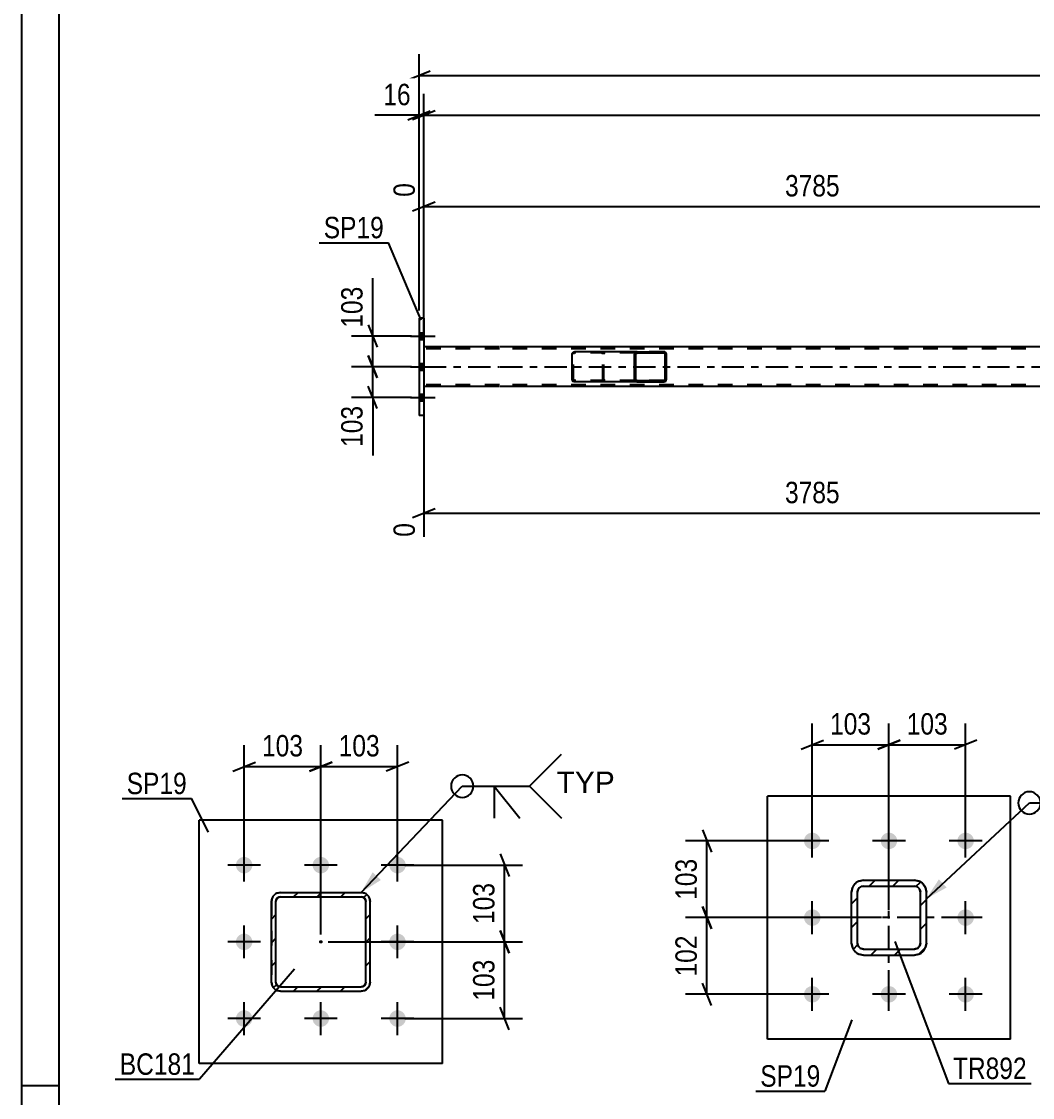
# Model space of a CAD drawing. Header units: millimetres. Extents: x 0 to 841, y 0 to 594.
# Drawn here: x 0 to 135.1, y 147.5 to 291.2 of the extents above; entities that cross this region are included whole.
import ezdxf

# ---------------------------------------------------------------- set-up
doc = ezdxf.new("R2010")
doc.units = ezdxf.units.MM
doc.linetypes.add('DXK_LINE_DOT2', pattern=[3.9198, 1.9599, -1.9599])
doc.linetypes.add('DXK_LINE_DOT3', pattern=[5.9187, 2.979, -0.9799, 0.9799, -0.9799])
doc.styles.add('Arial', font='ARIAL.TTF', dxfattribs={"height": 0.2})
doc.styles.add('Arial Narrow', font='ARIALN.TTF', dxfattribs={"height": 0.2})

# ---------------------------------------------------------------- blocks, each defined once
blk = doc.blocks.new('Unknown-318884981-1133')
at = {"color": 5, "linetype": 'Continuous'}
for p, q in [((0, 594), (0, 0)), ((5, 589), (5, 5)), ((5, 149), (0, 149))]:
    blk.add_line(p, q, dxfattribs=at)
blk = doc.blocks.new('Part-318884981-5666 - 5566')
at = {"color": 2, "linetype": 'Continuous'}
for p, q in [((53.78, 251.61), (53.14, 251.61)), ((53.14, 251.61), (53.14, 238.61)), ((53.78, 251.61), (53.78, 238.61)), ((53.78, 238.61), (53.14, 238.61))]:
    blk.add_line(p, q, dxfattribs=at)
blk = doc.blocks.new('Part-318884981-5669 - 5566')
at = {"linetype": 'Continuous'}
h = blk.add_hatch(dxfattribs=at)
h.set_pattern_fill('', scale=0.7, style=0, pattern_type=0)
h.set_pattern_definition([(45, (86.1837, 246.9117), (-1.57154, 1.57154), [])])
h.paths.add_polyline_path([(86.21, 246.79), (86.18, 246.91), (86.11, 247.02), (86, 247.08), (85.87, 247.11), (82.29, 247.11), (82.16, 247.08), (82.05, 247.02), (81.98, 246.91), (81.95, 246.79), (81.95, 243.43), (81.98, 243.31), (82.05, 243.2), (82.16, 243.13), (82.29, 243.11), (85.87, 243.11), (86, 243.13), (86.11, 243.2), (86.18, 243.31), (86.21, 243.43)])
h.paths.add_polyline_path([(86.03, 243.37), (85.99, 243.32), (85.93, 243.28), (85.87, 243.27), (82.29, 243.27), (82.23, 243.28), (82.17, 243.32), (82.14, 243.37), (82.12, 243.43), (82.12, 246.79), (82.14, 246.85), (82.17, 246.9), (82.23, 246.94), (82.29, 246.95), (85.87, 246.95), (85.93, 246.94), (85.99, 246.9), (86.03, 246.85), (86.04, 246.79), (86.04, 243.43)])
at = {"color": 2, "linetype": 'Continuous'}
for p, q in [((73.6, 246.79), (73.63, 246.91)), ((73.6, 243.43), (73.6, 246.79)), ((73.81, 247.08), (73.94, 247.11)), ((82.29, 247.11), (73.94, 247.11)), ((81.98, 246.91), (81.95, 246.79)), ((81.95, 243.43), (81.95, 246.79)), ((82.12, 246.79), (82.14, 246.85)), ((82.12, 243.43), (82.12, 246.79)), ((82.14, 246.85), (82.17, 246.9)), ((82.29, 247.11), (82.16, 247.08)), ((82.17, 246.9), (82.23, 246.94)), ((82.23, 246.94), (82.29, 246.95)), ((82.29, 247.11), (85.87, 247.11)), ((82.29, 246.95), (85.87, 246.95)), ((86, 247.08), (85.87, 247.11)), ((85.87, 246.95), (85.93, 246.94)), ((85.93, 246.94), (85.99, 246.9)), ((85.99, 246.9), (86.03, 246.85)), ((86.03, 246.85), (86.04, 246.79)), ((86.04, 243.43), (86.04, 246.79)), ((86.21, 246.79), (86.18, 246.91)), ((86.21, 243.43), (86.21, 246.79)), ((73.63, 243.31), (73.6, 243.43)), ((73.94, 243.11), (73.81, 243.13)), ((82.29, 243.11), (73.94, 243.11)), ((81.95, 243.43), (81.98, 243.31)), ((82.14, 243.37), (82.12, 243.43)), ((82.17, 243.32), (82.14, 243.37)), ((82.16, 243.13), (82.29, 243.11)), ((82.23, 243.28), (82.17, 243.32)), ((82.29, 243.27), (82.23, 243.28)), ((82.29, 243.27), (85.87, 243.27)), ((82.29, 243.11), (85.87, 243.11)), ((85.93, 243.28), (85.87, 243.27)), ((85.87, 243.11), (86, 243.13)), ((85.99, 243.32), (85.93, 243.28)), ((86.03, 243.37), (85.99, 243.32)), ((86.04, 243.43), (86.03, 243.37)), ((86.18, 243.31), (86.21, 243.43))]:
    blk.add_line(p, q, dxfattribs=at)
at = {"color": 7, "linetype": 'DXK_LINE_DOT2'}
for p, q in [((73.79, 246.85), (73.77, 246.79)), ((73.77, 243.43), (73.77, 246.79)), ((73.82, 246.9), (73.79, 246.85)), ((73.88, 246.94), (73.82, 246.9)), ((73.94, 246.95), (73.88, 246.94)), ((85.87, 246.95), (73.94, 246.95)), ((77.52, 247.11), (77.65, 247.08)), ((77.58, 246.94), (77.52, 246.95)), ((77.64, 246.9), (77.58, 246.94)), ((77.68, 246.85), (77.64, 246.9)), ((77.69, 246.79), (77.68, 246.85)), ((77.69, 243.43), (77.69, 246.79)), ((77.83, 246.91), (77.86, 246.79)), ((77.86, 243.43), (77.86, 246.79)), ((85.87, 247.11), (82.29, 247.11)), ((73.77, 243.43), (73.79, 243.37)), ((73.79, 243.37), (73.82, 243.32)), ((73.82, 243.32), (73.88, 243.28)), ((73.88, 243.28), (73.94, 243.27)), ((85.87, 243.27), (73.94, 243.27)), ((77.52, 243.27), (77.58, 243.28)), ((77.65, 243.13), (77.52, 243.11)), ((77.58, 243.28), (77.64, 243.32)), ((77.64, 243.32), (77.68, 243.37)), ((77.68, 243.37), (77.69, 243.43)), ((77.86, 243.43), (77.83, 243.31)), ((85.87, 243.11), (82.29, 243.11))]:
    blk.add_line(p, q, dxfattribs=at)
at = {"color": 2, "linetype": 'Continuous'}
for centre, start, end in [((73.93, 246.78), 110.7583, 155.68), ((82.28, 246.78), 110.7583, 155.68), ((85.88, 246.78), 24.32, 69.2417), ((73.93, 243.44), 204.32, 249.2417), ((82.28, 243.44), 204.32, 249.2417), ((85.88, 243.44), 290.7583, 335.68)]:
    blk.add_arc(centre, 0.331, start, end, dxfattribs=at)
at = {"color": 7, "linetype": 'DXK_LINE_DOT2'}
for centre, start, end in [((77.53, 246.78), 24.32, 69.2417), ((77.53, 243.44), 290.7583, 335.68)]:
    blk.add_arc(centre, 0.331, start, end, dxfattribs=at)
blk = doc.blocks.new('Part-318884981-5738 - 5566')
at = {"color": 2, "linetype": 'Continuous'}
for p, q in [((63.9, 247.75), (53.78, 247.75)), ((156.85, 247.75), (64, 247.75)), ((63.9, 242.47), (53.78, 242.47)), ((156.85, 242.47), (64, 242.47))]:
    blk.add_line(p, q, dxfattribs=at)
at = {"color": 7, "linetype": 'DXK_LINE_DOT2'}
for p, q in [((53.78, 247.75), (53.78, 242.47)), ((63.9, 247.51), (53.78, 247.51)), ((726.12, 247.51), (64, 247.51)), ((63.9, 242.71), (53.78, 242.71)), ((726.12, 242.71), (64, 242.71))]:
    blk.add_line(p, q, dxfattribs=at)
at = {"color": 7, "linetype": 'DXK_LINE_DOT3'}
for p, q in [((53.78, 245.11), (63.9, 245.11)), ((64, 245.11), (726.12, 245.11))]:
    blk.add_line(p, q, dxfattribs=at)
blk = doc.blocks.new('Bolt-318884981-5788 - 5566')
at = {"linetype": 'Continuous'}
for points in [[(53.78, 248.77), (53.78, 249.65), (53.14, 249.65), (53.14, 248.77)], [(53.78, 248.77), (53.78, 249.65), (53.14, 249.65), (53.14, 248.77)], [(53.78, 248.77), (53.78, 249.65), (53.14, 249.65), (53.14, 248.77)], [(53.78, 244.67), (53.78, 245.55), (53.14, 245.55), (53.14, 244.67)], [(53.78, 244.67), (53.78, 245.55), (53.14, 245.55), (53.14, 244.67)], [(53.78, 240.57), (53.78, 241.45), (53.14, 241.45), (53.14, 240.57)], [(53.78, 240.57), (53.78, 241.45), (53.14, 241.45), (53.14, 240.57)], [(53.78, 240.57), (53.78, 241.45), (53.14, 241.45), (53.14, 240.57)]]:
    blk.add_hatch(color=1, dxfattribs=at).paths.add_polyline_path(points)
at = {"color": 1, "linetype": 'Continuous'}
for p, q in [((51.98, 249.21), (55.3, 249.21)), ((51.98, 249.21), (55.3, 249.21)), ((51.98, 249.21), (55.3, 249.21)), ((53.14, 249.65), (53.78, 249.65)), ((53.14, 249.65), (53.78, 249.65)), ((53.14, 249.65), (53.78, 249.65)), ((53.14, 248.77), (53.78, 248.77)), ((53.14, 248.77), (53.78, 248.77)), ((53.14, 248.77), (53.78, 248.77)), ((51.98, 245.11), (55.3, 245.11)), ((51.98, 245.11), (55.3, 245.11)), ((53.14, 245.55), (53.78, 245.55)), ((53.14, 245.55), (53.78, 245.55)), ((53.14, 244.67), (53.78, 244.67)), ((53.14, 244.67), (53.78, 244.67)), ((51.98, 241.01), (55.3, 241.01)), ((51.98, 241.01), (55.3, 241.01)), ((51.98, 241.01), (55.3, 241.01)), ((53.14, 241.45), (53.78, 241.45)), ((53.14, 241.45), (53.78, 241.45)), ((53.14, 241.45), (53.78, 241.45)), ((53.14, 240.57), (53.78, 240.57)), ((53.14, 240.57), (53.78, 240.57)), ((53.14, 240.57), (53.78, 240.57))]:
    blk.add_line(p, q, dxfattribs=at)
blk = doc.blocks.new('Part-318884981-7060 - 6981')
at = {"color": 2, "linetype": 'Continuous'}
for p, q in [((56.26, 184.5), (23.76, 184.5)), ((23.76, 152), (23.76, 184.5)), ((56.26, 152), (56.26, 184.5)), ((56.26, 152), (23.76, 152))]:
    blk.add_line(p, q, dxfattribs=at)
blk = doc.blocks.new('Bolt-318884981-7054 - 6981')
at = {"linetype": 'Continuous'}
for points in [[(29.76, 177.4, -1), (29.76, 179.6, -1)], [(40.01, 177.4, -1), (40.01, 179.6, -1)], [(50.26, 177.4, -1), (50.26, 179.6, -1)], [(29.76, 167.15, -1), (29.76, 169.35, -1)], [(50.26, 167.15, -1), (50.26, 169.35, -1)], [(29.76, 156.9, -1), (29.76, 159.1, -1)], [(40.01, 156.9, -1), (40.01, 159.1, -1)], [(50.26, 156.9, -1), (50.26, 159.1, -1)]]:
    blk.add_hatch(color=1, dxfattribs=at).paths.add_polyline_path(points)
at = {"color": 1, "linetype": 'Continuous'}
for p, q in [((29.76, 176.3), (29.76, 180.7)), ((40.01, 176.3), (40.01, 180.7)), ((50.26, 176.3), (50.26, 180.7)), ((31.96, 178.5), (27.56, 178.5)), ((42.21, 178.5), (37.81, 178.5)), ((52.46, 178.5), (48.06, 178.5)), ((29.76, 166.05), (29.76, 170.45)), ((50.26, 166.05), (50.26, 170.45)), ((31.96, 168.25), (27.56, 168.25)), ((52.46, 168.25), (48.06, 168.25)), ((29.76, 155.8), (29.76, 160.2)), ((40.01, 155.8), (40.01, 160.2)), ((50.26, 155.8), (50.26, 160.2)), ((31.96, 158), (27.56, 158)), ((42.21, 158), (37.81, 158)), ((52.46, 158), (48.06, 158))]:
    blk.add_line(p, q, dxfattribs=at)
blk = doc.blocks.new('Part-318884981-7111 - 6981')
at = {"linetype": 'Continuous'}
h = blk.add_hatch(dxfattribs=at)
h.set_pattern_fill('', scale=0.7, style=0, pattern_type=0)
h.set_pattern_definition([(45, (45.8733, 161.7459), (-1.57154, 1.57154), [])])
h.paths.add_polyline_path([(45.41, 161.65), (45.87, 161.75), (46.26, 162.01), (46.52, 162.4), (46.61, 162.85), (46.61, 173.65), (46.52, 174.11), (46.26, 174.5), (45.87, 174.76), (45.41, 174.85), (34.61, 174.85), (34.15, 174.76), (33.77, 174.5), (33.51, 174.11), (33.41, 173.65), (33.41, 162.85), (33.51, 162.4), (33.77, 162.01), (34.15, 161.75), (34.61, 161.65)])
h.paths.add_polyline_path([(34.61, 162.25), (34.38, 162.3), (34.19, 162.43), (34.06, 162.62), (34.01, 162.85), (34.01, 173.65), (34.06, 173.88), (34.19, 174.08), (34.38, 174.21), (34.61, 174.25), (45.41, 174.25), (45.64, 174.21), (45.84, 174.08), (45.97, 173.88), (46.01, 173.65), (46.01, 162.85), (45.97, 162.62), (45.84, 162.43), (45.64, 162.3), (45.41, 162.25)])
blk.add_hatch(color=30, dxfattribs=at).paths.add_polyline_path([(40.01, 168.15, -1), (40.01, 168.35, -1)])
at = {"color": 7, "linetype": 'DXK_LINE_DOT2'}
for p, q in [((33.41, 173.65), (33.51, 174.11)), ((34.19, 174.08), (34.06, 173.88)), ((34.15, 174.76), (34.61, 174.85)), ((34.38, 174.21), (34.19, 174.08)), ((34.61, 174.25), (34.38, 174.21)), ((34.61, 174.85), (45.41, 174.85)), ((34.61, 174.25), (45.41, 174.25)), ((45.41, 174.85), (45.87, 174.76)), ((45.64, 174.21), (45.41, 174.25)), ((45.84, 174.08), (45.64, 174.21)), ((45.97, 173.88), (45.84, 174.08)), ((46.52, 174.11), (46.61, 173.65)), ((33.41, 173.65), (33.41, 162.85)), ((34.06, 173.88), (34.01, 173.65)), ((34.01, 162.85), (34.01, 173.65)), ((46.01, 173.65), (45.97, 173.88)), ((46.01, 162.85), (46.01, 173.65)), ((46.61, 162.85), (46.61, 173.65)), ((33.51, 162.4), (33.41, 162.85)), ((34.01, 162.85), (34.06, 162.62)), ((34.06, 162.62), (34.19, 162.43)), ((45.84, 162.43), (45.97, 162.62)), ((45.97, 162.62), (46.01, 162.85)), ((46.61, 162.85), (46.52, 162.4)), ((34.61, 161.65), (34.15, 161.75)), ((34.19, 162.43), (34.38, 162.3)), ((34.38, 162.3), (34.61, 162.25)), ((34.61, 162.25), (45.41, 162.25)), ((34.61, 161.65), (45.41, 161.65)), ((45.41, 162.25), (45.64, 162.3)), ((45.87, 161.75), (45.41, 161.65)), ((45.64, 162.3), (45.84, 162.43))]:
    blk.add_line(p, q, dxfattribs=at)
at = {"color": 2, "linetype": 'Continuous'}
for p, q in [((33.51, 174.11), (33.41, 173.65)), ((34.06, 173.88), (34.19, 174.08)), ((34.61, 174.85), (34.15, 174.76)), ((34.19, 174.08), (34.38, 174.21)), ((34.38, 174.21), (34.61, 174.25)), ((34.61, 174.85), (34.61, 174.85)), ((34.61, 174.85), (45.41, 174.85)), ((34.61, 174.25), (34.61, 174.25)), ((34.61, 174.25), (45.41, 174.25)), ((45.41, 174.85), (45.41, 174.85)), ((45.87, 174.76), (45.41, 174.85)), ((45.41, 174.25), (45.41, 174.25)), ((45.41, 174.25), (45.64, 174.21)), ((45.64, 174.21), (45.84, 174.08)), ((45.84, 174.08), (45.97, 173.88)), ((46.61, 173.65), (46.52, 174.11)), ((33.41, 173.65), (33.41, 173.65)), ((33.41, 162.85), (33.41, 173.65)), ((34.01, 173.65), (34.06, 173.88)), ((34.01, 173.65), (34.01, 173.65)), ((34.01, 162.85), (34.01, 173.65)), ((45.97, 173.88), (46.01, 173.65)), ((46.01, 173.65), (46.01, 173.65)), ((46.01, 162.85), (46.01, 173.65)), ((46.61, 173.65), (46.61, 173.65)), ((46.61, 162.85), (46.61, 173.65)), ((33.41, 162.85), (33.41, 162.85)), ((33.41, 162.85), (33.51, 162.4)), ((34.01, 162.85), (34.01, 162.85)), ((34.06, 162.62), (34.01, 162.85)), ((34.19, 162.43), (34.06, 162.62)), ((45.97, 162.62), (45.84, 162.43)), ((46.01, 162.85), (45.97, 162.62)), ((46.01, 162.85), (46.01, 162.85)), ((46.52, 162.4), (46.61, 162.85)), ((46.61, 162.85), (46.61, 162.85)), ((34.15, 161.75), (34.61, 161.65)), ((34.38, 162.3), (34.19, 162.43)), ((34.61, 162.25), (34.38, 162.3)), ((34.61, 162.25), (34.61, 162.25)), ((34.61, 162.25), (45.41, 162.25)), ((34.61, 161.65), (34.61, 161.65)), ((34.61, 161.65), (45.41, 161.65)), ((45.64, 162.3), (45.41, 162.25)), ((45.41, 162.25), (45.41, 162.25)), ((45.41, 161.65), (45.87, 161.75)), ((45.41, 161.65), (45.41, 161.65)), ((45.84, 162.43), (45.64, 162.3))]:
    blk.add_line(p, q, dxfattribs=at)
at = {"color": 7, "linetype": 'DXK_LINE_DOT3'}
blk.add_line((40.01, 168.25), (40.01, 168.25), dxfattribs=at)
at = {"color": 30, "linetype": 'DXK_LINE_DOT3'}
blk.add_line((40.01, 168.25), (40.01, 168.25), dxfattribs=at)
at = {"color": 30, "linetype": 'Continuous'}
blk.add_circle((40.01, 168.25), 0.1, dxfattribs=at)
at = {"color": 7, "linetype": 'DXK_LINE_DOT2'}
for centre, start, end in [((34.61, 173.65), 112.5, 157.5), ((45.41, 173.65), 22.5, 67.5), ((34.61, 162.85), 202.5, 247.5), ((45.41, 162.85), 292.5, 337.5)]:
    blk.add_arc(centre, 1.2, start, end, dxfattribs=at)
at = {"color": 2, "linetype": 'Continuous'}
for centre, start, end in [((34.61, 173.65), 112.5, 157.5), ((45.41, 173.65), 22.5, 67.5), ((34.61, 162.85), 202.5, 247.5), ((45.41, 162.85), 292.5, 337.5)]:
    blk.add_arc(centre, 1.2, start, end, dxfattribs=at)
blk = doc.blocks.new('Part-318884981-1754 - 1580')
at = {"linetype": 'Continuous'}
h = blk.add_hatch(dxfattribs=at)
h.set_pattern_fill('', scale=0.7, style=0, pattern_type=0)
h.set_pattern_definition([(45, (119.958, 166.613), (-1.57154, 1.57154), [])])
h.paths.add_polyline_path([(119.35, 166.49), (119.96, 166.61), (120.48, 166.96), (120.82, 167.48), (120.95, 168.09), (120.95, 174.89), (120.82, 175.5), (120.48, 176.02), (119.96, 176.37), (119.35, 176.49), (112.55, 176.49), (111.93, 176.37), (111.41, 176.02), (111.07, 175.5), (110.95, 174.89), (110.95, 168.09), (111.07, 167.48), (111.41, 166.96), (111.93, 166.61), (112.55, 166.49)])
h.paths.add_polyline_path([(112.55, 167.29), (112.24, 167.35), (111.98, 167.53), (111.81, 167.78), (111.75, 168.09), (111.75, 174.89), (111.81, 175.2), (111.98, 175.46), (112.24, 175.63), (112.55, 175.69), (119.35, 175.69), (119.65, 175.63), (119.91, 175.46), (120.08, 175.2), (120.15, 174.89), (120.15, 168.09), (120.08, 167.78), (119.91, 167.53), (119.65, 167.35), (119.35, 167.29)])
at = {"color": 7, "linetype": 'DXK_LINE_DOT3'}
for p, q in [((115.95, 161.49), (115.95, 181.49)), ((125.95, 171.49), (105.95, 171.49))]:
    blk.add_line(p, q, dxfattribs=at)
at = {"color": 7, "linetype": 'DXK_LINE_DOT2'}
for p, q in [((110.95, 174.89), (111.07, 175.5)), ((111.93, 176.37), (112.55, 176.49)), ((112.55, 175.69), (112.24, 175.63)), ((112.55, 176.49), (119.35, 176.49)), ((112.55, 175.69), (119.35, 175.69)), ((119.35, 176.49), (119.96, 176.37)), ((119.65, 175.63), (119.35, 175.69)), ((120.82, 175.5), (120.95, 174.89)), ((110.95, 168.09), (110.95, 174.89)), ((111.81, 175.2), (111.75, 174.89)), ((111.75, 168.09), (111.75, 174.89)), ((120.15, 174.89), (120.08, 175.2)), ((120.15, 168.09), (120.15, 174.89)), ((120.95, 168.09), (120.95, 174.89)), ((111.07, 167.48), (110.95, 168.09)), ((111.75, 168.09), (111.81, 167.78)), ((112.24, 167.35), (112.55, 167.29)), ((112.55, 167.29), (119.35, 167.29)), ((119.35, 167.29), (119.65, 167.35)), ((120.08, 167.78), (120.15, 168.09)), ((120.95, 168.09), (120.82, 167.48)), ((112.55, 166.49), (111.93, 166.61)), ((112.55, 166.49), (119.35, 166.49)), ((119.96, 166.61), (119.35, 166.49))]:
    blk.add_line(p, q, dxfattribs=at)
at = {"color": 2, "linetype": 'Continuous'}
for p, q in [((111.07, 175.5), (110.95, 174.89)), ((112.55, 176.49), (111.93, 176.37)), ((112.24, 175.63), (112.55, 175.69)), ((112.55, 176.49), (119.35, 176.49)), ((112.55, 175.69), (119.35, 175.69)), ((119.96, 176.37), (119.35, 176.49)), ((119.35, 175.69), (119.65, 175.63)), ((120.95, 174.89), (120.82, 175.5)), ((110.95, 168.09), (110.95, 174.89)), ((111.75, 174.89), (111.81, 175.2)), ((111.75, 168.09), (111.75, 174.89)), ((120.08, 175.2), (120.15, 174.89)), ((120.15, 168.09), (120.15, 174.89)), ((120.95, 168.09), (120.95, 174.89)), ((110.95, 168.09), (111.07, 167.48)), ((111.81, 167.78), (111.75, 168.09)), ((112.55, 167.29), (112.24, 167.35)), ((112.55, 167.29), (119.35, 167.29)), ((119.65, 167.35), (119.35, 167.29)), ((120.15, 168.09), (120.08, 167.78)), ((120.82, 167.48), (120.95, 168.09)), ((111.93, 166.61), (112.55, 166.49)), ((112.55, 166.49), (119.35, 166.49)), ((119.35, 166.49), (119.96, 166.61))]:
    blk.add_line(p, q, dxfattribs=at)
at = {"color": 7, "linetype": 'DXK_LINE_DOT2'}
for centre, radius, start, end in [((112.55, 174.89), 1.6, 112.5, 157.5), ((112.55, 174.89), 0.8, 112.5, 157.5), ((119.35, 174.89), 0.8, 22.5, 67.5), ((119.35, 174.89), 1.6, 22.5, 67.5), ((112.55, 168.09), 1.6, 202.5, 247.5), ((112.55, 168.09), 0.8, 202.5, 247.5), ((119.35, 168.09), 0.8, 292.5, 337.5), ((119.35, 168.09), 1.6, 292.5, 337.5)]:
    blk.add_arc(centre, radius, start, end, dxfattribs=at)
at = {"color": 2, "linetype": 'Continuous'}
for centre, radius, start, end in [((112.55, 174.89), 1.6, 112.5, 157.5), ((112.55, 174.89), 0.8, 112.5, 157.5), ((119.35, 174.89), 0.8, 22.5, 67.5), ((119.35, 174.89), 1.6, 22.5, 67.5), ((112.55, 168.09), 1.6, 202.5, 247.5), ((112.55, 168.09), 0.8, 202.5, 247.5), ((119.35, 168.09), 0.8, 292.5, 337.5), ((119.35, 168.09), 1.6, 292.5, 337.5)]:
    blk.add_arc(centre, radius, start, end, dxfattribs=at)
blk = doc.blocks.new('Bolt-318884981-1594 - 1580')
at = {"linetype": 'Continuous'}
for points in [[(105.7, 180.64, -1), (105.7, 182.84, -1)], [(115.95, 180.64, -1), (115.95, 182.84, -1)], [(126.2, 180.64, -1), (126.2, 182.84, -1)], [(105.7, 170.39, -1), (105.7, 172.59, -1)], [(126.2, 170.39, -1), (126.2, 172.59, -1)], [(105.7, 160.14, -1), (105.7, 162.34, -1)], [(115.95, 160.14, -1), (115.95, 162.34, -1)], [(126.2, 160.14, -1), (126.2, 162.34, -1)]]:
    blk.add_hatch(color=1, dxfattribs=at).paths.add_polyline_path(points)
at = {"color": 1, "linetype": 'Continuous'}
for p, q in [((105.7, 179.54), (105.7, 183.94)), ((115.95, 179.54), (115.95, 183.94)), ((126.2, 179.54), (126.2, 183.94)), ((107.9, 181.74), (103.5, 181.74)), ((118.15, 181.74), (113.75, 181.74)), ((128.4, 181.74), (124, 181.74)), ((105.7, 169.29), (105.7, 173.69)), ((126.2, 169.29), (126.2, 173.69)), ((107.9, 171.49), (103.5, 171.49)), ((128.4, 171.49), (124, 171.49)), ((105.7, 159.04), (105.7, 163.44)), ((115.95, 159.04), (115.95, 163.44)), ((126.2, 159.04), (126.2, 163.44)), ((107.9, 161.24), (103.5, 161.24)), ((118.15, 161.24), (113.75, 161.24)), ((128.4, 161.24), (124, 161.24))]:
    blk.add_line(p, q, dxfattribs=at)
blk = doc.blocks.new('Part-318884981-1633 - 1580')
at = {"color": 2, "linetype": 'Continuous'}
for p, q in [((132.2, 187.74), (99.7, 187.74)), ((99.7, 155.24), (99.7, 187.74)), ((132.2, 155.24), (132.2, 187.74)), ((132.2, 155.24), (99.7, 155.24))]:
    blk.add_line(p, q, dxfattribs=at)
blk = doc.blocks.new('StraightDimension-318884981-5925 - 5566')
at = {"color": 7, "linetype": 'Continuous'}
for p, q in [((53.78, 241.47), (53.78, 222.39)), ((157.65, 233.07), (157.65, 216.91)), ((55.28, 226.12), (52.28, 224.92)), ((156.15, 224.92), (159.15, 226.12)), ((53.78, 225.52), (157.65, 225.52))]:
    blk.add_line(p, q, dxfattribs=at)
at = {"color": 0}
blk.add_wipeout([(109.98, 226.27), (109.98, 230.47), (101.46, 230.47), (101.46, 226.27)], dxfattribs=at)
at = {"color": 3, "style": 'Arial Narrow'}
blk.add_text('3785', height=2.863, dxfattribs=at).set_placement((102.06, 226.87))
at = {"color": 0, "linetype": 'Continuous'}
for points in [[(53.18, 224.82), (48.98, 224.82), (48.98, 221.79), (53.18, 221.79)], [(157.05, 224.82), (152.85, 224.82), (152.85, 216.31), (157.05, 216.31)]]:
    blk.add_wipeout(points, dxfattribs=at)
at = {"color": 3, "linetype": 'Continuous', "style": 'Arial Narrow'}
for s, height, p in [('0', 2.86, (52.58, 222.39)), ('3785', 2.863, (156.45, 216.91))]:
    blk.add_text(s, height=height, rotation=90.0002, dxfattribs=at).set_placement(p)
blk = doc.blocks.new('StraightDimension-318884981-5874 - 5566')
at = {"color": 7, "linetype": 'Continuous'}
for p, q in [((157.65, 257.15), (157.65, 275.13)), ((53.78, 248.75), (53.78, 269.65)), ((55.28, 267.12), (52.28, 265.92)), ((53.78, 266.52), (157.65, 266.52)), ((156.15, 265.92), (159.15, 267.12))]:
    blk.add_line(p, q, dxfattribs=at)
at = {"color": 0}
blk.add_wipeout([(109.98, 267.27), (109.98, 271.47), (101.46, 271.47), (101.46, 267.27)], dxfattribs=at)
at = {"color": 3, "style": 'Arial Narrow'}
blk.add_text('3785', height=2.863, dxfattribs=at).set_placement((102.06, 267.87))
at = {"color": 0, "linetype": 'Continuous'}
for points in [[(157.05, 275.73), (152.85, 275.73), (152.85, 267.22), (157.05, 267.22)], [(53.18, 270.25), (48.98, 270.25), (48.98, 267.22), (53.18, 267.22)]]:
    blk.add_wipeout(points, dxfattribs=at)
at = {"color": 3, "linetype": 'Continuous', "style": 'Arial Narrow'}
for s, height, p in [('3785', 2.863, (156.45, 267.82)), ('0', 2.86, (52.58, 267.82))]:
    blk.add_text(s, height=height, rotation=90.0002, dxfattribs=at).set_placement(p)
blk = doc.blocks.new('StraightDimension-318884981-5897 - 5566')
at = {"color": 7, "linetype": 'Continuous'}
for p, q in [((53.14, 252.61), (53.14, 286.87)), ((54.64, 284.62), (51.64, 283.42)), ((53.14, 284.02), (736.98, 284.02))]:
    blk.add_line(p, q, dxfattribs=at)
blk = doc.blocks.new('StraightDimension-318884981-5931 - 5566')
at = {"color": 7, "linetype": 'Continuous'}
for p, q in [((53.14, 252.61), (53.14, 281.56)), ((53.78, 252.64), (53.78, 281.56)), ((51.64, 278.11), (54.64, 279.31)), ((55.28, 279.31), (52.28, 278.11)), ((53.14, 278.71), (47.24, 278.71)), ((53.14, 278.71), (47.24, 278.71)), ((53.14, 278.71), (53.78, 278.71))]:
    blk.add_line(p, q, dxfattribs=at)
at = {"color": 0}
blk.add_wipeout([(52.62, 279.46), (52.62, 283.66), (47.76, 283.66), (47.76, 279.46)], dxfattribs=at)
at = {"color": 3, "style": 'Arial Narrow'}
blk.add_text('16', height=2.863, dxfattribs=at).set_placement((48.36, 280.06))
blk = doc.blocks.new('StraightDimension-318884981-5941 - 5566')
at = {"color": 7, "linetype": 'Continuous'}
for p, q in [((53.78, 252.64), (53.78, 281.56)), ((55.28, 279.31), (52.28, 278.11)), ((53.78, 278.71), (736.34, 278.71))]:
    blk.add_line(p, q, dxfattribs=at)
blk = doc.blocks.new('StraightDimension-318884981-5962 - 5566')
at = {"color": 7, "linetype": 'Continuous'}
for p, q in [((46.94, 249.21), (46.94, 256.94)), ((46.94, 249.21), (46.94, 256.94)), ((46.34, 250.71), (47.54, 247.71)), ((52.14, 249.21), (44.09, 249.21)), ((46.94, 245.11), (46.94, 249.21)), ((47.54, 243.61), (46.34, 246.61)), ((52.14, 245.11), (44.09, 245.11))]:
    blk.add_line(p, q, dxfattribs=at)
at = {"color": 0}
blk.add_wipeout([(46.19, 256.42), (41.99, 256.42), (41.99, 249.73), (46.19, 249.73)], dxfattribs=at)
at = {"color": 3, "style": 'Arial Narrow'}
blk.add_text('103', height=2.863, rotation=90.0002, dxfattribs=at).set_placement((45.59, 250.33))
blk = doc.blocks.new('StraightDimension-318884981-5970 - 5566')
at = {"color": 7, "linetype": 'Continuous'}
for p, q in [((46.34, 246.61), (47.54, 243.61)), ((52.14, 245.11), (44.09, 245.11)), ((46.94, 241.01), (46.94, 245.11)), ((47.54, 239.51), (46.34, 242.51)), ((52.14, 241.01), (44.09, 241.01)), ((46.94, 241.01), (46.94, 233.27)), ((46.94, 241.01), (46.94, 233.27))]:
    blk.add_line(p, q, dxfattribs=at)
at = {"color": 0}
blk.add_wipeout([(46.19, 240.48), (41.99, 240.48), (41.99, 233.8), (46.19, 233.8)], dxfattribs=at)
at = {"color": 3, "style": 'Arial Narrow'}
blk.add_text('103', height=2.863, rotation=90.0002, dxfattribs=at).set_placement((45.59, 234.4))
blk = doc.blocks.new('StraightDimension-318884981-7156 - 6981')
at = {"color": 7, "linetype": 'Continuous'}
for p, q in [((63.97, 180), (65.17, 177)), ((51.26, 178.5), (66.97, 178.5)), ((64.57, 168.25), (64.57, 178.5)), ((65.17, 166.75), (63.97, 169.75)), ((41.01, 168.25), (66.97, 168.25))]:
    blk.add_line(p, q, dxfattribs=at)
at = {"color": 0}
blk.add_wipeout([(63.82, 176.72), (59.62, 176.72), (59.62, 170.04), (63.82, 170.04)], dxfattribs=at)
at = {"color": 3, "style": 'Arial Narrow'}
blk.add_text('103', height=2.863, rotation=90.0002, dxfattribs=at).set_placement((63.22, 170.64))
blk = doc.blocks.new('StraightDimension-318884981-7184 - 6981')
at = {"color": 7, "linetype": 'Continuous'}
for p, q in [((29.76, 179.5), (29.76, 194.53)), ((40.01, 169.25), (40.01, 194.53)), ((28.26, 191.08), (31.26, 192.28)), ((29.76, 191.68), (40.01, 191.68)), ((41.51, 192.28), (38.51, 191.08))]:
    blk.add_line(p, q, dxfattribs=at)
at = {"color": 0}
blk.add_wipeout([(38.23, 192.43), (38.23, 196.63), (31.55, 196.63), (31.55, 192.43)], dxfattribs=at)
at = {"color": 3, "style": 'Arial Narrow'}
blk.add_text('103', height=2.863, dxfattribs=at).set_placement((32.15, 193.03))
blk = doc.blocks.new('StraightDimension-318884981-7165 - 6981')
at = {"color": 7, "linetype": 'Continuous'}
for p, q in [((63.97, 169.75), (65.17, 166.75)), ((41.01, 168.25), (66.97, 168.25)), ((64.57, 158), (64.57, 168.25)), ((65.17, 156.5), (63.97, 159.5)), ((51.26, 158), (66.97, 158))]:
    blk.add_line(p, q, dxfattribs=at)
at = {"color": 0}
blk.add_wipeout([(63.82, 166.47), (59.62, 166.47), (59.62, 159.79), (63.82, 159.79)], dxfattribs=at)
at = {"color": 3, "style": 'Arial Narrow'}
blk.add_text('103', height=2.863, rotation=90.0002, dxfattribs=at).set_placement((63.22, 160.39))
blk = doc.blocks.new('StraightDimension-318884981-7175 - 6981')
at = {"color": 7, "linetype": 'Continuous'}
for p, q in [((40.01, 169.25), (40.01, 194.53)), ((50.26, 179.5), (50.26, 194.53)), ((38.51, 191.08), (41.51, 192.28)), ((40.01, 191.68), (50.26, 191.68)), ((51.76, 192.28), (48.76, 191.08))]:
    blk.add_line(p, q, dxfattribs=at)
at = {"color": 0}
blk.add_wipeout([(48.48, 192.43), (48.48, 196.63), (41.8, 196.63), (41.8, 192.43)], dxfattribs=at)
at = {"color": 3, "style": 'Arial Narrow'}
blk.add_text('103', height=2.863, dxfattribs=at).set_placement((42.4, 193.03))
blk = doc.blocks.new('StraightDimension-318884981-1813 - 1580')
at = {"color": 7, "linetype": 'Continuous'}
for p, q in [((91.02, 183.24), (92.22, 180.24)), ((104.7, 181.74), (88.77, 181.74)), ((91.62, 171.49), (91.62, 181.74)), ((92.22, 169.99), (91.02, 172.99)), ((114.95, 171.49), (88.77, 171.49))]:
    blk.add_line(p, q, dxfattribs=at)
at = {"color": 0}
blk.add_wipeout([(90.87, 179.96), (86.67, 179.96), (86.67, 173.27), (90.87, 173.27)], dxfattribs=at)
at = {"color": 3, "style": 'Arial Narrow'}
blk.add_text('103', height=2.863, rotation=90.0002, dxfattribs=at).set_placement((90.27, 173.87))
blk = doc.blocks.new('StraightDimension-318884981-1775 - 1580')
at = {"color": 7, "linetype": 'Continuous'}
for p, q in [((105.7, 182.74), (105.7, 197.45)), ((115.95, 172.49), (115.95, 197.45)), ((104.2, 194), (107.2, 195.2)), ((105.7, 194.6), (115.95, 194.6)), ((117.45, 195.2), (114.45, 194))]:
    blk.add_line(p, q, dxfattribs=at)
at = {"color": 0}
blk.add_wipeout([(114.16, 195.35), (114.16, 199.55), (107.48, 199.55), (107.48, 195.35)], dxfattribs=at)
at = {"color": 3, "style": 'Arial Narrow'}
blk.add_text('103', height=2.863, dxfattribs=at).set_placement((108.08, 195.95))
blk = doc.blocks.new('StraightDimension-318884981-1795 - 1580')
at = {"color": 7, "linetype": 'Continuous'}
for p, q in [((115.95, 172.49), (115.95, 197.45)), ((126.2, 182.74), (126.2, 197.45)), ((114.45, 194), (117.45, 195.2)), ((115.95, 194.6), (126.2, 194.6)), ((127.7, 195.2), (124.7, 194))]:
    blk.add_line(p, q, dxfattribs=at)
at = {"color": 0}
blk.add_wipeout([(124.41, 195.35), (124.41, 199.55), (117.73, 199.55), (117.73, 195.35)], dxfattribs=at)
at = {"color": 3, "style": 'Arial Narrow'}
blk.add_text('103', height=2.863, dxfattribs=at).set_placement((118.33, 195.95))
blk = doc.blocks.new('StraightDimension-318884981-1830 - 1580')
at = {"color": 7, "linetype": 'Continuous'}
for p, q in [((91.02, 172.99), (92.22, 169.99)), ((114.95, 171.49), (88.77, 171.49)), ((91.62, 161.24), (91.62, 171.49)), ((92.22, 159.74), (91.02, 162.74)), ((104.7, 161.24), (88.77, 161.24))]:
    blk.add_line(p, q, dxfattribs=at)
at = {"color": 0}
blk.add_wipeout([(90.87, 169.71), (86.67, 169.71), (86.67, 163.02), (90.87, 163.02)], dxfattribs=at)
at = {"color": 3, "style": 'Arial Narrow'}
blk.add_text('102', height=2.863, rotation=90.0002, dxfattribs=at).set_placement((90.27, 163.62))
blk = doc.blocks.new('Mark-318884981-5662 - 5566')
at = {"color": 0}
blk.add_wipeout([(48.44, 262.28), (48.44, 265.28), (40.4, 265.28), (40.4, 262.28)], dxfattribs=at)
blk.add_wipeout([(48.44, 262.28), (48.44, 265.28), (40.4, 265.28), (40.4, 262.28)], dxfattribs=at)
at = {"color": 30, "linetype": 'Continuous'}
for p in [(39.8, 261.68), (53.43, 251.34)]:
    blk.add_line(p, (49.04, 261.68), dxfattribs=at)
at = {"color": 3, "style": 'Arial Narrow'}
blk.add_text('SP19', height=2.863, dxfattribs=at).set_placement((40.4, 262.28))
blk = doc.blocks.new('WeldMark-318884981-7193 - 6981')
at = {"linetype": 'Continuous'}
blk.add_hatch(color=30, dxfattribs=at).paths.add_polyline_path([(48.03, 176.51), (45.41, 174.86), (46.94, 177.55)])
at = {"color": 30, "linetype": 'Continuous'}
for p, q in [((45.41, 174.86), (58.92, 189.05)), ((58.92, 189.05), (67.92, 189.05))]:
    blk.add_line(p, q, dxfattribs=at)
at = {"color": 3, "linetype": 'Continuous'}
for q in [(66.63, 184.76), (63.2, 184.76)]:
    blk.add_line((63.2, 189.05), q, dxfattribs=at)
for start, end in [(90, 270), (270, 90)]:
    blk.add_arc((58.92, 189.05), 1.5, start, end, dxfattribs=at)
at = {"color": 0, "linetype": 'Continuous'}
blk.add_wipeout([(79.29, 188.15), (79.29, 191.15), (71.52, 191.15), (71.52, 188.15)], dxfattribs=at)
blk.add_wipeout([(79.29, 188.15), (79.29, 191.15), (71.52, 191.15), (71.52, 188.15)], dxfattribs=at)
at = {"color": 3, "linetype": 'Continuous'}
for q in [(72.2, 193.33), (72.2, 184.76)]:
    blk.add_line((67.92, 189.05), q, dxfattribs=at)
at = {"color": 3, "linetype": 'Continuous', "style": 'Arial'}
blk.add_text('TYP', height=2.865, dxfattribs=at).set_placement((71.52, 188.15))
blk = doc.blocks.new('Mark-318884981-7056 - 6981')
at = {"color": 0}
blk.add_wipeout([(22.1, 187.99), (22.1, 190.99), (14.06, 190.99), (14.06, 187.99)], dxfattribs=at)
blk.add_wipeout([(22.1, 187.99), (22.1, 190.99), (14.06, 190.99), (14.06, 187.99)], dxfattribs=at)
at = {"color": 30, "linetype": 'Continuous'}
for p in [(13.46, 187.39), (25.01, 182.92)]:
    blk.add_line(p, (22.7, 187.39), dxfattribs=at)
at = {"color": 3, "style": 'Arial Narrow'}
blk.add_text('SP19', height=2.863, dxfattribs=at).set_placement((14.06, 187.99))
blk = doc.blocks.new('Mark-318884981-7107 - 6981')
at = {"color": 0}
blk.add_wipeout([(23.19, 150.48), (23.19, 153.48), (13.14, 153.48), (13.14, 150.48)], dxfattribs=at)
blk.add_wipeout([(23.19, 150.48), (23.19, 153.48), (13.14, 153.48), (13.14, 150.48)], dxfattribs=at)
at = {"color": 30, "linetype": 'Continuous'}
for p in [(36.47, 164.62), (12.54, 149.88)]:
    blk.add_line(p, (23.79, 149.88), dxfattribs=at)
at = {"color": 3, "style": 'Arial Narrow'}
blk.add_text('BC181', height=2.863, dxfattribs=at).set_placement((13.14, 150.48))
blk = doc.blocks.new('WeldMark-318884981-1847 - 1580')
at = {"linetype": 'Continuous'}
blk.add_hatch(color=30, dxfattribs=at).paths.add_polyline_path([(123.65, 175.51), (120.95, 174.02), (122.63, 176.61)])
at = {"color": 30, "linetype": 'Continuous'}
for p, q in [((120.95, 174.02), (134.72, 186.81)), ((134.72, 186.81), (143.72, 186.81))]:
    blk.add_line(p, q, dxfattribs=at)
at = {"color": 3, "linetype": 'Continuous'}
for q in [(142.44, 182.52), (139.01, 182.52)]:
    blk.add_line((139.01, 186.81), q, dxfattribs=at)
for start, end in [(90, 270), (270, 90)]:
    blk.add_arc((134.72, 186.81), 1.5, start, end, dxfattribs=at)
at = {"color": 0, "linetype": 'Continuous'}
blk.add_wipeout([(155.1, 185.91), (155.1, 188.91), (147.32, 188.91), (147.32, 185.91)], dxfattribs=at)
blk.add_wipeout([(155.1, 185.91), (155.1, 188.91), (147.32, 188.91), (147.32, 185.91)], dxfattribs=at)
at = {"color": 3, "linetype": 'Continuous'}
for q in [(148.01, 191.09), (148.01, 182.52)]:
    blk.add_line((143.72, 186.81), q, dxfattribs=at)
at = {"color": 3, "linetype": 'Continuous', "style": 'Arial'}
blk.add_text('TYP', height=2.865, dxfattribs=at).set_placement((147.32, 185.91))
blk = doc.blocks.new('Mark-318884981-1629 - 1580')
at = {"color": 0}
blk.add_wipeout([(106.79, 148.9), (106.79, 151.9), (98.75, 151.9), (98.75, 148.9)], dxfattribs=at)
blk.add_wipeout([(106.79, 148.9), (106.79, 151.9), (98.75, 151.9), (98.75, 148.9)], dxfattribs=at)
at = {"color": 30, "linetype": 'Continuous'}
for p in [(110.98, 157.81), (98.15, 148.3)]:
    blk.add_line(p, (107.39, 148.3), dxfattribs=at)
at = {"color": 3, "style": 'Arial Narrow'}
blk.add_text('SP19', height=2.863, dxfattribs=at).set_placement((98.75, 148.9))
blk = doc.blocks.new('Mark-318884981-1750 - 1580')
at = {"color": 0}
blk.add_wipeout([(134.38, 149.92), (134.38, 152.92), (124.51, 152.92), (124.51, 149.92)], dxfattribs=at)
blk.add_wipeout([(134.38, 149.92), (134.38, 152.92), (124.51, 152.92), (124.51, 149.92)], dxfattribs=at)
at = {"color": 30, "linetype": 'Continuous'}
for p, q in [((116.72, 168.3), (123.91, 149.32)), ((123.91, 149.32), (134.98, 149.32))]:
    blk.add_line(p, q, dxfattribs=at)
at = {"color": 3, "style": 'Arial Narrow'}
blk.add_text('TR892', height=2.863, dxfattribs=at).set_placement((124.51, 149.92))

msp = doc.modelspace()

# ---------------------------------------------------------------- block references
for name in ['Unknown-318884981-1133', 'Part-318884981-5666 - 5566', 'Bolt-318884981-5788 - 5566', 'Part-318884981-5738 - 5566', 'Part-318884981-5669 - 5566', 'Part-318884981-1633 - 1580', 'Part-318884981-7060 - 6981', 'Bolt-318884981-1594 - 1580', 'Part-318884981-1754 - 1580', 'Bolt-318884981-7054 - 6981', 'Part-318884981-7111 - 6981']:
    msp.add_blockref(name, (0, 0))

# ---------------------------------------------------------------- next in the draw order: block references
for name in ['StraightDimension-318884981-5874 - 5566', 'StraightDimension-318884981-5925 - 5566', 'Mark-318884981-7056 - 6981', 'StraightDimension-318884981-1813 - 1580', 'StraightDimension-318884981-7156 - 6981', 'Mark-318884981-1750 - 1580', 'Mark-318884981-7107 - 6981', 'Mark-318884981-1629 - 1580']:
    msp.add_blockref(name, (0, 0))

# ---------------------------------------------------------------- next in the draw order: block references
for name in ['StraightDimension-318884981-5897 - 5566', 'StraightDimension-318884981-1775 - 1580', 'StraightDimension-318884981-7184 - 6981']:
    msp.add_blockref(name, (0, 0))

# ---------------------------------------------------------------- next in the draw order: block references
for name in ['StraightDimension-318884981-5931 - 5566', 'StraightDimension-318884981-1795 - 1580', 'StraightDimension-318884981-7165 - 6981']:
    msp.add_blockref(name, (0, 0))

# ---------------------------------------------------------------- next in the draw order: block references
for name in ['StraightDimension-318884981-5941 - 5566', 'StraightDimension-318884981-7175 - 6981', 'WeldMark-318884981-1847 - 1580', 'StraightDimension-318884981-1830 - 1580']:
    msp.add_blockref(name, (0, 0))

# ---------------------------------------------------------------- next in the draw order: block references
for name in ['StraightDimension-318884981-5962 - 5566', 'WeldMark-318884981-7193 - 6981']:
    msp.add_blockref(name, (0, 0))

# ---------------------------------------------------------------- next in the draw order: block references
for name in ['Mark-318884981-5662 - 5566', 'StraightDimension-318884981-5970 - 5566']:
    msp.add_blockref(name, (0, 0))

doc.saveas('drawing.dxf')
